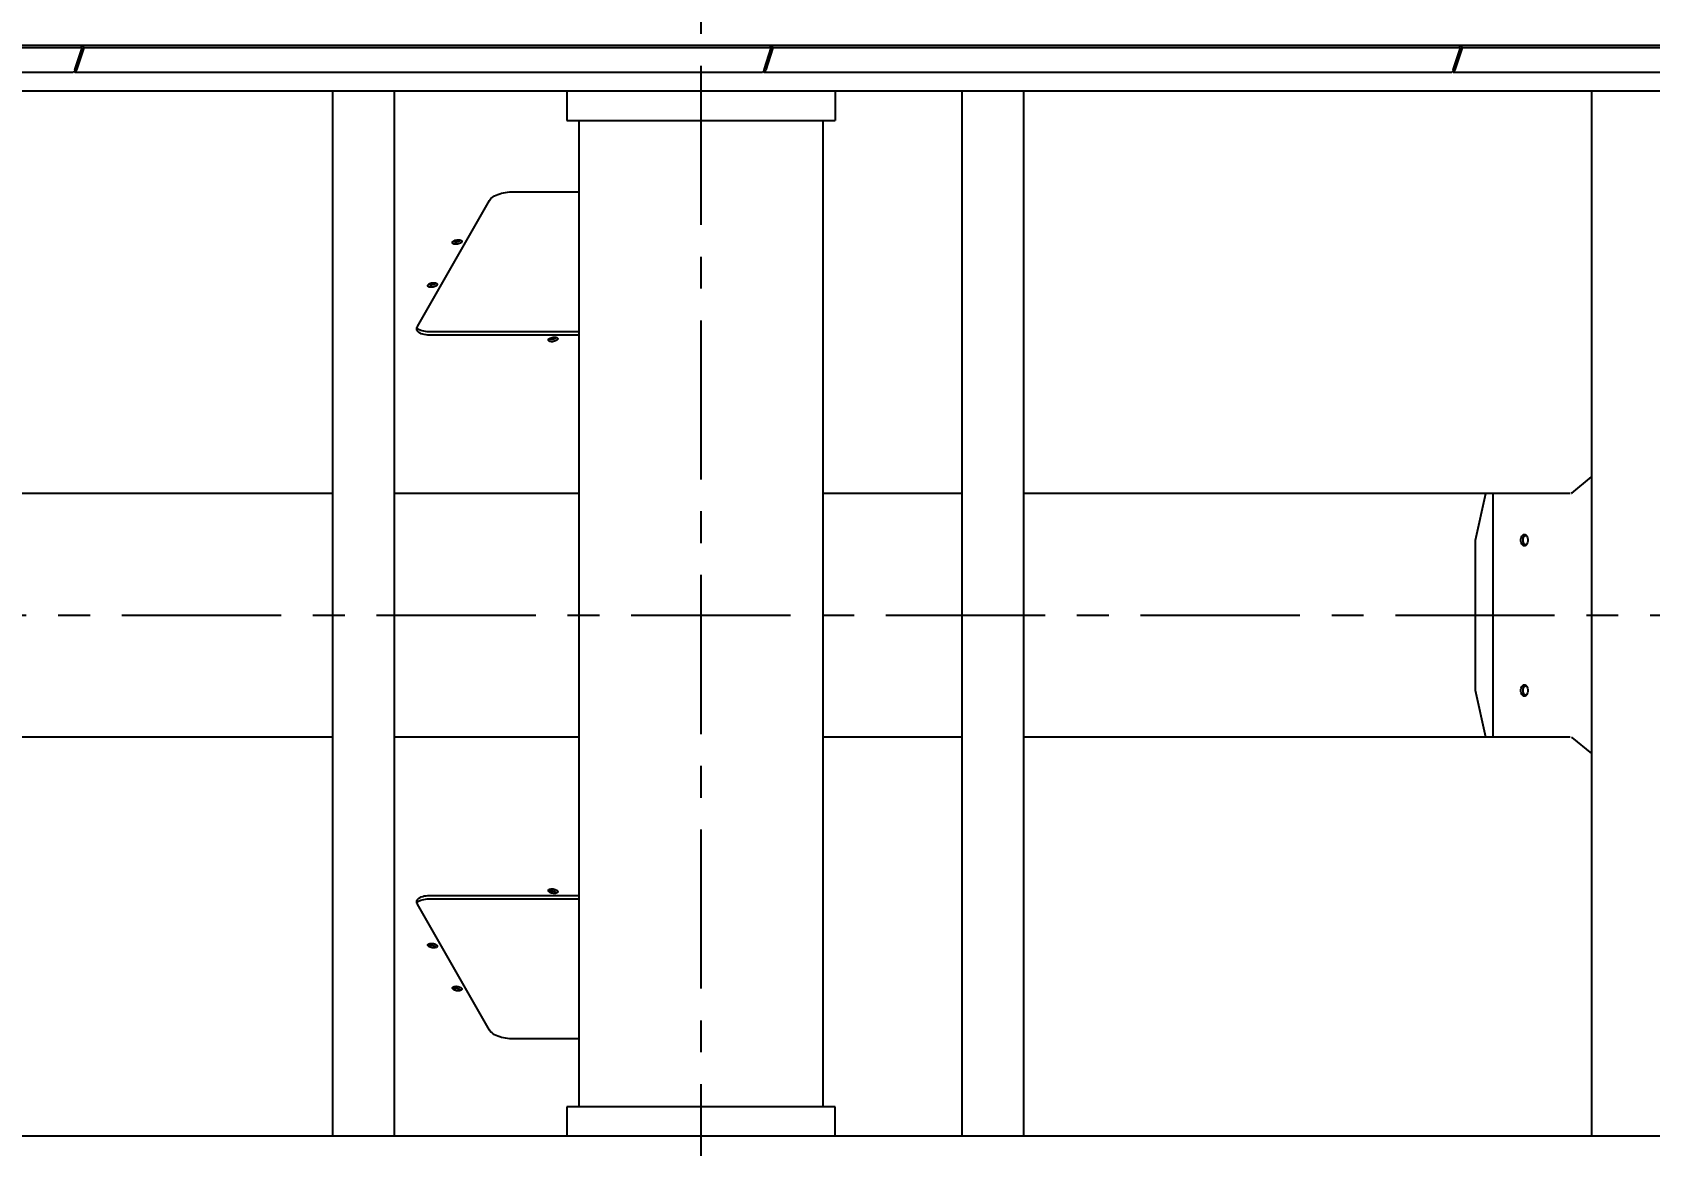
# Model space of a CAD drawing. Header units: millimetres. Extents: x 0 to 55611, y 0 to 32827.
# Drawn here: x 5083 to 7772, y 24949 to 26800 of the extents above; entities that cross this region are included whole.
import ezdxf

# ---------------------------------------------------------------- set-up
doc = ezdxf.new("R2010")
doc.units = ezdxf.units.MM
doc.header["$LTSCALE"] = 10
doc.header["$PDSIZE"] = -1
doc.linetypes.add('CENTER', pattern=[50.8, 31.75, -6.35, 6.35, -6.35])
doc.linetypes.add('SLD-Continua', pattern=[0])
doc.layers.add('EQUIPO', color=30, linetype='SLD-Continua')
doc.layers.add('FIMSA-CENTROS', color=3, linetype='CENTER')
doc.styles.add('1', font='romans.shx', dxfattribs={"height": 125})
doc.dimstyles.new('50', dxfattribs={"dimscale": 0, "dimtxt": 125, "dimasz": 125, "dimexe": 125, "dimexo": 125, "dimgap": 50, "dimtad": 1, "dimdec": 0, "dimlfac": 49.861111, "dimzin": 1, "dimtxsty": '1', "dimcen": 2.5, "dimclrd": 1, "dimclre": 1, "dimadec": 0, "dimazin": 0, "dimtfac": 1, "dimtdec": 0, "dimtmove": 0, "dimatfit": 3, "dimfxl": 1, "dimtzin": 1, "dimarcsym": 0})

# ---------------------------------------------------------------- blocks, each defined once
blk = doc.blocks.new('*D102')
at = {"color": 1, "lineweight": -2, "transparency": 16777216}
for p, q in [((2852.1, 28134.6), (2852.1, 29698.3)), ((14281.6, 24592.9), (14281.6, 29698.3)), ((2977.1, 29573.3), (14156.6, 29573.3))]:
    blk.add_line(p, q, dxfattribs=at)
at = {"color": 1, "transparency": 16777216}
for points in [[(2977.1, 29594.1), (2977.1, 29552.5), (2852.1, 29573.3)], [(14156.6, 29594.1), (14156.6, 29552.5), (14281.6, 29573.3)]]:
    blk.add_solid(points, dxfattribs=at)
at = {"layer": 'Defpoints', "color": 0, "transparency": 16777216}
for p in [(14281.6, 29573.3), (2852.1, 28009.6), (14281.6, 24467.9)]:
    blk.add_point(p, dxfattribs=at)
at = {"color": 0, "transparency": 16777216, "insert": (8566.3, 29748.3), "char_height": 125, "attachment_point": 2, "style": '1'}
blk.add_mtext('11430', dxfattribs=at)
blk = doc.blocks.new('*D103')
at = {"color": 1, "lineweight": -2, "transparency": 16777216}
for p, q in [((2852.1, 28134.6), (2852.1, 29198.3)), ((11546.7, 26207.2), (11546.7, 29198.3)), ((2977.1, 29073.3), (11421.7, 29073.3))]:
    blk.add_line(p, q, dxfattribs=at)
at = {"color": 1, "transparency": 16777216}
for points in [[(2977.1, 29094.1), (2977.1, 29052.5), (2852.1, 29073.3)], [(11421.7, 29094.1), (11421.7, 29052.5), (11546.7, 29073.3)]]:
    blk.add_solid(points, dxfattribs=at)
at = {"layer": 'Defpoints', "color": 0, "transparency": 16777216}
for p in [(11546.7, 29073.3), (2852.1, 28009.6), (11546.7, 26082.2)]:
    blk.add_point(p, dxfattribs=at)
at = {"color": 0, "transparency": 16777216, "insert": (7199.4, 29248.3), "char_height": 125, "attachment_point": 2, "style": '1'}
blk.add_mtext('8695', dxfattribs=at)

msp = doc.modelspace()

# ---------------------------------------------------------------- linework, layer by layer
at = {"layer": 'EQUIPO', "linetype": 'SLD-Continua', "lineweight": 25}
for p, q in [((4106, 26779), (8509.5, 26779)), ((5166, 26774.9), (4106, 26774.9)), ((5154.2, 26737.9), (5166, 26774.9)), ((5168.8, 26774.9), (5157, 26737.9)), ((5166, 26774.9), (5164.6, 26779)), ((5165, 26777.6), (5166.9, 26777.6)), ((5167.3, 26779), (5166, 26774.9)), ((5168.8, 26774.9), (5167.3, 26779)), ((6311.5, 26774.9), (5168.8, 26774.9)), ((6299.7, 26737.9), (6311.5, 26774.9)), ((6314.3, 26774.9), (6302.4, 26737.9)), ((6311.5, 26774.9), (6310, 26779)), ((6310.5, 26777.6), (6312.4, 26777.6)), ((6312.8, 26779), (6311.5, 26774.9)), ((6314.3, 26774.9), (6312.8, 26779)), ((7457, 26774.9), (6314.3, 26774.9)), ((7445.1, 26737.9), (7457, 26774.9)), ((7459.8, 26774.9), (7447.9, 26737.9)), ((7457, 26774.9), (7455.5, 26779)), ((7456, 26777.6), (7457.9, 26777.6)), ((7458.3, 26779), (7457, 26774.9)), ((7459.8, 26774.9), (7458.3, 26779)), ((8602.5, 26774.9), (7459.8, 26774.9)), ((4103.3, 26734.5), (5151.5, 26734.5)), ((5153.4, 26734.8), (5152.8, 26735.2)), ((5154.3, 26734.5), (6297, 26734.5)), ((6298.9, 26734.8), (6298.3, 26735.2)), ((6299.8, 26734.5), (7442.5, 26734.5)), ((7444.4, 26734.8), (7443.8, 26735.2)), ((7445.3, 26734.5), (8587.9, 26734.5)), ((4014, 26703), (8557.1, 26703)), ((5582.3, 26703), (5582.3, 24965)), ((5684.7, 26703), (5684.7, 24965)), ((5971.7, 26703), (5971.7, 26654)), ((6417.7, 26703), (6417.7, 26654)), ((6628.4, 26703), (6628.4, 24965)), ((6730.9, 26703), (6730.9, 24965)), ((7674.6, 26703), (7674.6, 24965)), ((5971.7, 26654), (6417.7, 26654)), ((5991.7, 26654), (5991.7, 25014)), ((6397.7, 25014), (6397.7, 26654)), ((5879.8, 26535.1), (5991.7, 26535.1)), ((5723.4, 26311.3), (5843.1, 26520.8)), ((5991.7, 26302.6), (5742.9, 26302.6)), ((5991.7, 26297), (5743.8, 26297)), ((7642.2, 26034.3), (7674.6, 26061.1)), ((5582.3, 26033.5), (4951.9, 26033.5)), ((5991.7, 26033.5), (5684.7, 26033.5)), ((6628.4, 26033.5), (6397.7, 26033.5)), ((7639.2, 26033.5), (6730.9, 26033.5)), ((7481.8, 25956.1), (7499.1, 26033.5)), ((7511.2, 25628.7), (7511.2, 26033.5)), ((7641.9, 26034.3), (7642.2, 26034.3)), ((7642.6, 26035.1), (7642.2, 26034.3)), ((7642.2, 26034.5), (7642.2, 26034.3)), ((7481.8, 25706.1), (7481.8, 25956.1)), ((7566.5, 25964), (7565.9, 25964)), ((7565.9, 25948.2), (7566.5, 25948.2)), ((7499.1, 25628.7), (7481.8, 25706.1)), ((7566.5, 25714), (7565.9, 25714)), ((7565.9, 25698.2), (7566.5, 25698.2)), ((5582.3, 25628.7), (4951.9, 25628.7)), ((5991.7, 25628.7), (5684.7, 25628.7)), ((6628.4, 25628.7), (6397.7, 25628.7)), ((7639.2, 25628.7), (6730.9, 25628.7)), ((7642.2, 25627.9), (7641.9, 25627.9)), ((7642.2, 25627.9), (7674.6, 25601.1)), ((7642.6, 25627.1), (7642.2, 25627.9)), ((7642.2, 25627.7), (7642.2, 25627.9)), ((5843.1, 25141.3), (5723.4, 25350.9)), ((5742.9, 25359.6), (5991.7, 25359.6)), ((5743.8, 25365.2), (5991.7, 25365.2)), ((5991.7, 25127), (5879.8, 25127)), ((5971.7, 25014), (5971.7, 24965)), ((6417.7, 25014), (5971.7, 25014)), ((6417.7, 24965), (6417.7, 25014)), ((8557.1, 24965), (4014, 24965))]:
    msp.add_line(p, q, dxfattribs=at)
at = {"layer": 'EQUIPO', "linetype": 'SLD-Continua', "lineweight": 25, "flags": 128}
for points in [[(5154.2, 26737.9), (5153.8, 26736.9), (5153.4, 26736.1), (5153, 26735.4), (5152.5, 26734.9), (5152.1, 26734.6), (5151.6, 26734.5), (5151.5, 26734.5)], [(5153.4, 26734.8), (5153.9, 26734.5), (5154.4, 26734.5), (5154.9, 26734.6), (5155.3, 26734.9), (5155.8, 26735.4), (5156.2, 26736.1), (5156.6, 26736.9), (5157, 26737.9)], [(6299.7, 26737.9), (6299.3, 26736.9), (6298.9, 26736.1), (6298.5, 26735.4), (6298, 26734.9), (6297.6, 26734.6), (6297.1, 26734.5), (6297, 26734.5)], [(6298.9, 26734.8), (6299.4, 26734.5), (6299.9, 26734.5), (6300.4, 26734.6), (6300.8, 26734.9), (6301.3, 26735.4), (6301.7, 26736.1), (6302.1, 26736.9), (6302.4, 26737.9)], [(7445.1, 26737.9), (7444.8, 26736.9), (7444.4, 26736.1), (7444, 26735.4), (7443.5, 26734.9), (7443.1, 26734.6), (7442.6, 26734.5), (7442.5, 26734.5)], [(7444.4, 26734.8), (7444.9, 26734.5), (7445.4, 26734.5), (7445.8, 26734.6), (7446.3, 26734.9), (7446.8, 26735.4), (7447.2, 26736.1), (7447.6, 26736.9), (7447.9, 26737.9)], [(5843.1, 26520.8), (5844.2, 26522.4), (5845.6, 26524), (5847.4, 26525.6), (5849.5, 26527), (5851.8, 26528.4), (5854.4, 26529.7), (5857.2, 26530.9), (5860.2, 26532), (5863.3, 26532.9), (5866.6, 26533.7), (5869.9, 26534.3), (5873.2, 26534.8), (5876.5, 26535), (5879.8, 26535.1)], [(5789.4, 26455.4), (5791.1, 26455.6), (5792.7, 26455.5), (5794.1, 26455.3), (5795.4, 26454.9), (5796.3, 26454.4), (5797, 26453.8), (5797.2, 26453), (5797.1, 26452.2), (5796.7, 26451.4), (5795.9, 26450.6), (5794.8, 26449.9), (5793.4, 26449.2), (5791.9, 26448.7), (5790.2, 26448.3), (5788.5, 26448.1), (5786.9, 26448), (5785.3, 26448.1), (5784, 26448.4), (5782.9, 26448.9), (5782.1, 26449.5), (5781.6, 26450.2), (5781.6, 26450.9), (5781.8, 26451.8), (5782.5, 26452.6), (5783.4, 26453.3), (5784.6, 26454), (5786.1, 26454.6), (5787.7, 26455.1), (5789.4, 26455.4)], [(5795.1, 26455), (5794.8, 26454.5), (5794.1, 26453.8), (5793.1, 26453.1), (5791.8, 26452.5), (5790.4, 26452.1), (5788.9, 26451.8), (5787.4, 26451.7), (5786, 26451.8), (5784.7, 26452), (5783.7, 26452.4), (5783, 26452.9), (5782.9, 26453)], [(5748.6, 26384), (5750.3, 26384.1), (5751.9, 26384.1), (5753.4, 26383.9), (5754.6, 26383.5), (5755.5, 26383), (5756.2, 26382.3), (5756.4, 26381.6), (5756.3, 26380.8), (5755.9, 26380), (5755.1, 26379.2), (5754, 26378.4), (5752.6, 26377.8), (5751.1, 26377.2), (5749.4, 26376.8), (5747.8, 26376.6), (5746.1, 26376.6), (5744.6, 26376.7), (5743.2, 26377), (5742.1, 26377.4), (5741.3, 26378), (5740.9, 26378.7), (5740.8, 26379.5), (5741, 26380.3), (5741.7, 26381.1), (5742.6, 26381.9), (5743.8, 26382.6), (5745.3, 26383.2), (5746.9, 26383.7), (5748.6, 26384)], [(5754.3, 26383.6), (5754, 26383), (5753.3, 26382.3), (5752.3, 26381.7), (5751, 26381.1), (5749.6, 26380.7), (5748.1, 26380.4), (5746.6, 26380.3), (5745.2, 26380.3), (5743.9, 26380.6), (5742.9, 26381), (5742.2, 26381.5), (5742.2, 26381.6)], [(5743.8, 26297), (5740.7, 26297.1), (5737.7, 26297.4), (5734.8, 26297.8), (5732.2, 26298.4), (5729.9, 26299.2), (5727.8, 26300.1), (5726, 26301.2), (5724.6, 26302.4), (5723.5, 26303.7), (5722.7, 26305.1), (5722.3, 26306.6), (5722.3, 26308.1), (5722.7, 26309.7), (5723.4, 26311.3)], [(5742.9, 26302.6), (5739.7, 26302.7), (5736.7, 26302.9), (5733.9, 26303.4), (5731.3, 26304), (5728.9, 26304.8), (5726.9, 26305.7), (5725.1, 26306.8), (5723.6, 26308), (5722.6, 26309.2)], [(5948.9, 26293.5), (5950.6, 26293.6), (5952.2, 26293.6), (5953.7, 26293.4), (5954.9, 26293), (5955.9, 26292.5), (5956.5, 26291.8), (5956.8, 26291.1), (5956.7, 26290.3), (5956.2, 26289.5), (5955.4, 26288.7), (5954.3, 26287.9), (5953, 26287.3), (5951.4, 26286.7), (5949.8, 26286.4), (5948.1, 26286.1), (5946.4, 26286.1), (5944.9, 26286.2), (5943.5, 26286.5), (5942.4, 26287), (5941.6, 26287.5), (5941.2, 26288.2), (5941.1, 26289), (5941.4, 26289.8), (5942, 26290.6), (5943, 26291.4), (5944.2, 26292.1), (5945.6, 26292.7), (5947.3, 26293.2), (5948.9, 26293.5)], [(5954.6, 26293.1), (5954.3, 26292.5), (5953.6, 26291.8), (5952.6, 26291.2), (5951.4, 26290.6), (5950, 26290.2), (5948.4, 26289.9), (5946.9, 26289.8), (5945.5, 26289.8), (5944.3, 26290.1), (5943.3, 26290.5), (5942.6, 26291), (5942.5, 26291.1)], [(7641.8, 26034.2), (7642.1, 26034.4), (7642.6, 26035.1)], [(7569.1, 25956.1), (7569, 25954.2), (7568.7, 25952.4), (7568.1, 25950.8), (7567.4, 25949.4), (7566.5, 25948.2), (7565.5, 25947.3), (7564.4, 25946.7), (7563.3, 25946.6), (7562.1, 25946.7), (7561, 25947.3), (7560, 25948.2), (7559.1, 25949.4), (7558.4, 25950.8), (7557.9, 25952.4), (7557.5, 25954.2), (7557.4, 25956.1), (7557.5, 25957.9), (7557.9, 25959.7), (7558.4, 25961.4), (7559.1, 25962.8), (7560, 25964), (7561, 25964.9), (7562.1, 25965.4), (7563.3, 25965.6), (7564.4, 25965.4), (7565.5, 25964.9), (7566.5, 25964), (7567.4, 25962.8), (7568.1, 25961.4), (7568.7, 25959.7), (7569, 25957.9), (7569.1, 25956.1)], [(7566.6, 25948.2), (7566.2, 25948.2), (7565.1, 25948.3), (7564.1, 25948.7), (7563.2, 25949.5), (7562.4, 25950.6), (7561.7, 25952), (7561.3, 25953.6), (7561.1, 25955.2), (7561.1, 25956.9), (7561.3, 25958.6), (7561.7, 25960.2), (7562.4, 25961.5), (7563.2, 25962.7), (7564.1, 25963.5), (7565.1, 25963.9), (7566.2, 25964), (7566.6, 25964)], [(7564.9, 25963.8), (7565, 25964), (7565.8, 25964.7)], [(7565.8, 25947.5), (7565, 25948.2), (7564.9, 25948.3)], [(7569.1, 25706.1), (7569, 25704.2), (7568.7, 25702.4), (7568.1, 25700.8), (7567.4, 25699.4), (7566.5, 25698.2), (7565.5, 25697.3), (7564.4, 25696.7), (7563.3, 25696.6), (7562.1, 25696.7), (7561, 25697.3), (7560, 25698.2), (7559.1, 25699.4), (7558.4, 25700.8), (7557.9, 25702.4), (7557.5, 25704.2), (7557.4, 25706.1), (7557.5, 25707.9), (7557.9, 25709.7), (7558.4, 25711.4), (7559.1, 25712.8), (7560, 25714), (7561, 25714.9), (7562.1, 25715.4), (7563.3, 25715.6), (7564.4, 25715.4), (7565.5, 25714.9), (7566.5, 25714), (7567.4, 25712.8), (7568.1, 25711.4), (7568.7, 25709.7), (7569, 25707.9), (7569.1, 25706.1)], [(7566.6, 25698.2), (7566.2, 25698.2), (7565.1, 25698.3), (7564.1, 25698.7), (7563.2, 25699.5), (7562.4, 25700.6), (7561.7, 25702), (7561.3, 25703.6), (7561.1, 25705.2), (7561.1, 25706.9), (7561.3, 25708.6), (7561.7, 25710.2), (7562.4, 25711.5), (7563.2, 25712.7), (7564.1, 25713.5), (7565.1, 25713.9), (7566.2, 25714), (7566.6, 25714)], [(7564.9, 25713.8), (7565, 25714), (7565.8, 25714.7)], [(7565.8, 25697.5), (7565, 25698.2), (7564.9, 25698.3)], [(7641.8, 25628), (7642.1, 25627.8), (7642.6, 25627.1)], [(5948.9, 25376), (5950.6, 25375.6), (5952.2, 25375.2), (5953.7, 25374.6), (5954.9, 25373.9), (5955.9, 25373.1), (5956.5, 25372.3), (5956.8, 25371.5), (5956.7, 25370.7), (5956.2, 25370), (5955.4, 25369.4), (5954.3, 25369), (5953, 25368.7), (5951.4, 25368.5), (5949.8, 25368.6), (5948.1, 25368.8), (5946.4, 25369.2), (5944.9, 25369.7), (5943.5, 25370.4), (5942.4, 25371.1), (5941.6, 25371.9), (5941.2, 25372.8), (5941.1, 25373.6), (5941.4, 25374.3), (5942, 25374.9), (5943, 25375.5), (5944.2, 25375.8), (5945.6, 25376.1), (5947.3, 25376.1), (5948.9, 25376)], [(5723.4, 25350.9), (5722.7, 25352.5), (5722.3, 25354.1), (5722.3, 25355.6), (5722.7, 25357.1), (5723.5, 25358.5), (5724.6, 25359.8), (5726, 25361), (5727.8, 25362.1), (5729.9, 25363), (5732.2, 25363.8), (5734.8, 25364.4), (5737.7, 25364.8), (5740.7, 25365.1), (5743.8, 25365.2)], [(5722.6, 25352.9), (5723.6, 25354.2), (5725.1, 25355.4), (5726.9, 25356.5), (5728.9, 25357.4), (5731.3, 25358.2), (5733.9, 25358.8), (5736.7, 25359.2), (5739.7, 25359.5), (5742.9, 25359.6)], [(5954.6, 25369.1), (5954.3, 25369.6), (5953.6, 25370.3), (5952.6, 25371), (5951.4, 25371.6), (5950, 25372), (5948.4, 25372.3), (5946.9, 25372.4), (5945.5, 25372.3), (5944.3, 25372.1), (5943.3, 25371.7), (5942.6, 25371.2), (5942.5, 25371.1)], [(5748.6, 25285.5), (5750.3, 25285.2), (5751.9, 25284.7), (5753.4, 25284.1), (5754.6, 25283.4), (5755.5, 25282.6), (5756.2, 25281.8), (5756.4, 25281), (5756.3, 25280.2), (5755.9, 25279.5), (5755.1, 25278.9), (5754, 25278.5), (5752.6, 25278.2), (5751.1, 25278.1), (5749.4, 25278.1), (5747.8, 25278.3), (5746.1, 25278.7), (5744.6, 25279.3), (5743.2, 25279.9), (5742.1, 25280.7), (5741.3, 25281.5), (5740.9, 25282.3), (5740.8, 25283.1), (5741, 25283.8), (5741.7, 25284.5), (5742.6, 25285), (5743.8, 25285.4), (5745.3, 25285.6), (5746.9, 25285.6), (5748.6, 25285.5)], [(5754.3, 25278.6), (5754, 25279.1), (5753.3, 25279.9), (5752.3, 25280.5), (5751, 25281.1), (5749.6, 25281.5), (5748.1, 25281.8), (5746.6, 25281.9), (5745.2, 25281.8), (5743.9, 25281.6), (5742.9, 25281.2), (5742.2, 25280.7), (5742.2, 25280.6)], [(5789.4, 25214), (5791.1, 25213.7), (5792.7, 25213.3), (5794.1, 25212.7), (5795.4, 25212), (5796.3, 25211.2), (5797, 25210.4), (5797.2, 25209.6), (5797.1, 25208.8), (5796.7, 25208.1), (5795.9, 25207.5), (5794.8, 25207), (5793.4, 25206.7), (5791.9, 25206.6), (5790.2, 25206.7), (5788.5, 25206.9), (5786.9, 25207.3), (5785.3, 25207.8), (5784, 25208.5), (5782.9, 25209.2), (5782.1, 25210), (5781.6, 25210.8), (5781.6, 25211.6), (5781.8, 25212.4), (5782.5, 25213), (5783.4, 25213.5), (5784.6, 25213.9), (5786.1, 25214.1), (5787.7, 25214.2), (5789.4, 25214)], [(5795.1, 25207.1), (5794.8, 25207.7), (5794.1, 25208.4), (5793.1, 25209.1), (5791.8, 25209.6), (5790.4, 25210.1), (5788.9, 25210.4), (5787.4, 25210.5), (5786, 25210.4), (5784.7, 25210.2), (5783.7, 25209.8), (5783, 25209.3), (5782.9, 25209.2)], [(5879.8, 25127), (5876.5, 25127.1), (5873.2, 25127.4), (5869.9, 25127.8), (5866.6, 25128.5), (5863.3, 25129.2), (5860.2, 25130.2), (5857.2, 25131.2), (5854.4, 25132.4), (5851.8, 25133.7), (5849.5, 25135.1), (5847.4, 25136.6), (5845.6, 25138.2), (5844.2, 25139.7), (5843.1, 25141.3)]]:
    msp.add_lwpolyline(points, dxfattribs=at)
at = {"layer": 'FIMSA-CENTROS', "ltscale": 0.833333}
for p, q in [((6194.7, 27168.2), (6194.7, 23528.2)), ((3115.5, 25831.1), (11842.8, 25831.1))]:
    msp.add_line(p, q, dxfattribs=at)

# ---------------------------------------------------------------- dimensions: what is measured, and where the dimension line sits
for base, p1, p2, picture, middle in [((14281.6064, 29573.3039), (2852.0783, 28009.5829), (14281.6064, 24467.9129), '*D102', (8566.3181, 29573.3039)), ((11546.7, 29073.3), (2852.1, 28009.6), (11546.7, 26082.2), '*D103', (7199.4, 29073.3))]:
    dim = msp.add_linear_dim(base=base, p1=p1, p2=p2, dimstyle='50', override={"dimscale": 1, "dimlfac": 1})
    dim.commit()
    dim.dimension.update_dxf_attribs({"geometry": picture, "text_midpoint": middle, "dimtype": 160})

doc.saveas('drawing.dxf')
